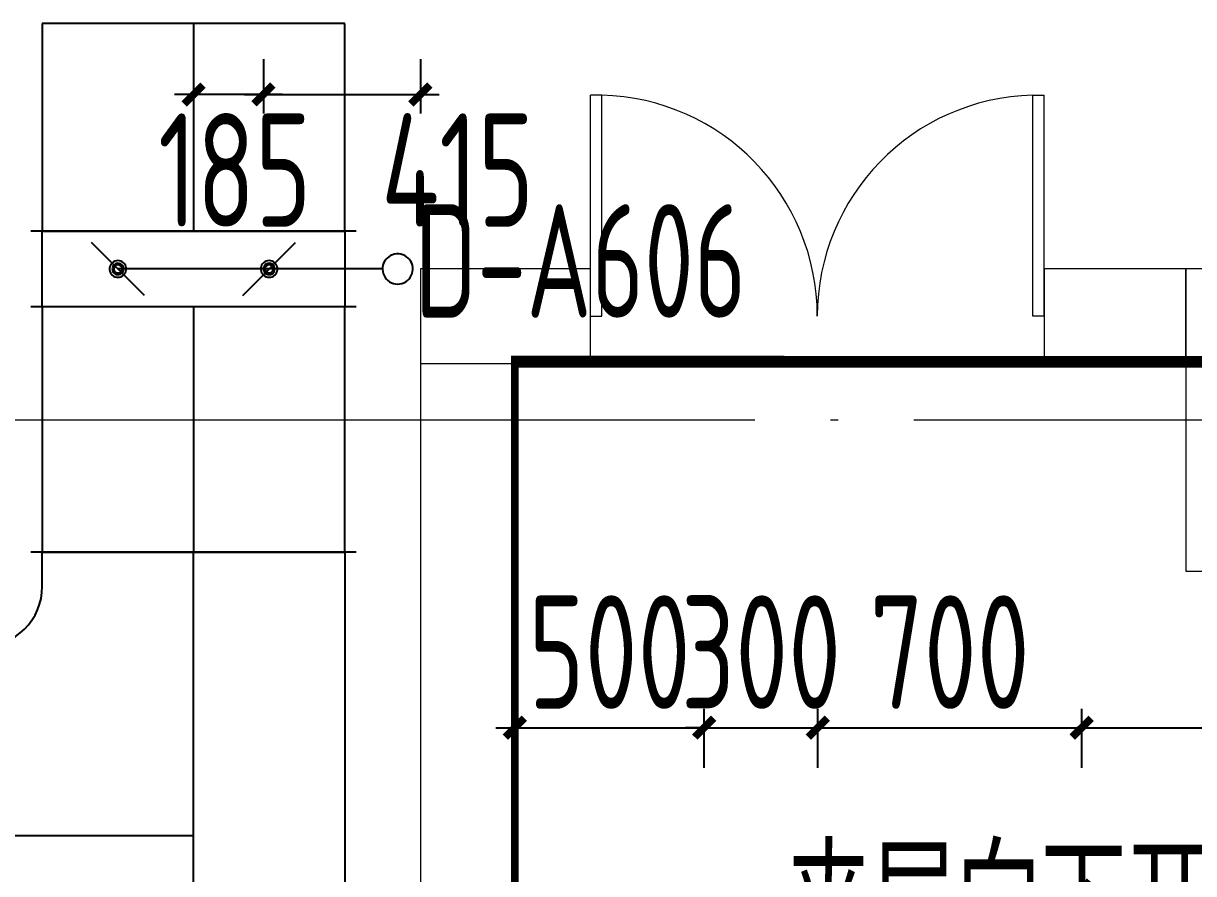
# Model space of a CAD drawing. Extents: x 13114849 to 13479250, y 160225 to 278773.
# Drawn here: x 13261722 to 13264818, y 193509 to 195759 of the extents above; entities that cross this region are included whole.
import ezdxf

# ---------------------------------------------------------------- set-up
doc = ezdxf.new("R2010")
doc.units = 0
doc.header["$LTSCALE"] = 1000
doc.header["$MEASUREMENT"] = 0
doc.linetypes.add('CENTER2', pattern=[28.575000000000003, 19.05, -3.175, 3.175, -3.175])
doc.linetypes.add('DOTE', pattern=[2.4200000000000004, 2, -0.2, 0.02, -0.2])
for name, color, linetype in [('DUCT-X-P标注', 7, 'Continuous'), ('DUCT-X-S标注', 7, 'Continuous'), ('DUCT-X-S管', 3, 'Continuous'), ('DUCT-X-YP中心线', 5, 'CENTER2'), ('DUCT-X-YP标注', 7, 'Continuous'), ('DUCT-X-YP法兰', 2, 'Continuous'), ('DUCT-X-YP管', 31, 'Continuous'), ('DUCT-X-YP管端线', 2, 'Continuous'), ('DUCT-X-YP阀门', 7, 'Continuous')]:
    doc.layers.add(name, color=color, linetype=linetype)
doc.layers.add('建筑底图', color=8, linetype='Continuous', lineweight=13)
doc.styles.add('67', font='gbenor.shx', dxfattribs={"width": 0.7, "bigfont": 'hztxt.shx'})
doc.styles.add('du', font='gbenor.shx', dxfattribs={"width": 0.8, "bigfont": 'hztxt.shx'})
doc.dimstyles.new('67', dxfattribs={"dimscale": 100, "dimtxt": 3, "dimasz": 0.5, "dimexe": 0.5, "dimexo": 2, "dimgap": 0.5, "dimtad": 2, "dimdec": 0, "dimrnd": 5, "dimzin": 0, "dimdsep": 46, "dimtxsty": 'du', "dimblk": 'ARCHTICK', "dimcen": 0, "dimdle": 0.5, "dimclrd": 256, "dimclre": 256, "dimclrt": 256, "dimazin": 0, "dimtfac": 1, "dimtdec": 0, "dimtix": 1, "dimtmove": 2, "dimatfit": 3, "dimfxl": 1, "dimtolj": 1, "dimtzin": 0, "dimlwd": -1, "dimlwe": -1, "dimarcsym": 0})

# ---------------------------------------------------------------- blocks, each defined once
blk = doc.blocks.new('_ArchTick')
at = {"color": 0, "linetype": 'ByBlock', "const_width": 0.4}
blk.add_lwpolyline([(-0.5, -0.5), (0.5, 0.5)], dxfattribs=at)
blk = doc.blocks.new('*D200')
at = {"layer": 'DUCT-X-P标注', "transparency": 16777216}
for p, q in [((13264521.65700885, 193789.5), (13264521.65700885, 193945.5)), ((13265721.15757585, 193789.5), (13265721.15757585, 193945.5)), ((13264471.65700885, 193895.5), (13265771.15757585, 193895.5))]:
    blk.add_line(p, q, dxfattribs=at)
at = {"layer": 'DUCT-X-P标注', "transparency": 16777216, "xscale": 50, "yscale": 50, "zscale": 50, "rotation": 180}
blk.add_blockref('_ArchTick', (13264521.65700885, 193895.5), dxfattribs=at)
at = {"layer": 'DUCT-X-P标注', "transparency": 16777216, "xscale": 50, "yscale": 50, "zscale": 50}
blk.add_blockref('_ArchTick', (13265721.15757585, 193895.5), dxfattribs=at)
at = {"layer": 'DUCT-X-P标注', "transparency": 16777216, "insert": (13265121.40729235, 194095.5), "char_height": 300, "attachment_point": 5, "style": 'du'}
blk.add_mtext('\\A1;1200', dxfattribs=at)
blk = doc.blocks.new('*D199')
at = {"layer": 'DUCT-X-P标注', "transparency": 16777216}
for p, q in [((13263823.68860419, 193789.5), (13263823.68860419, 193945.5)), ((13264521.65700885, 193789.5), (13264521.65700885, 193945.5)), ((13263773.68860419, 193895.5), (13264571.65700885, 193895.5))]:
    blk.add_line(p, q, dxfattribs=at)
at = {"layer": 'DUCT-X-P标注', "transparency": 16777216, "xscale": 50, "yscale": 50, "zscale": 50, "rotation": 180}
blk.add_blockref('_ArchTick', (13263823.68860419, 193895.5), dxfattribs=at)
at = {"layer": 'DUCT-X-P标注', "transparency": 16777216, "xscale": 50, "yscale": 50, "zscale": 50}
blk.add_blockref('_ArchTick', (13264521.65700885, 193895.5), dxfattribs=at)
at = {"layer": 'DUCT-X-P标注', "transparency": 16777216, "insert": (13264172.67280652, 194095.5), "char_height": 300, "attachment_point": 5, "style": 'du'}
blk.add_mtext('\\A1;700', dxfattribs=at)
blk = doc.blocks.new('*D198')
at = {"layer": 'DUCT-X-P标注', "transparency": 16777216}
for p, q in [((13263523.28860419, 193789.5), (13263523.28860419, 193945.5)), ((13263823.68860419, 193789.5), (13263823.68860419, 193945.5)), ((13263523.28860419, 193895.5), (13263473.28860419, 193895.5)), ((13263523.28860419, 193895.5), (13263823.68860419, 193895.5)), ((13263823.68860419, 193895.5), (13263873.68860419, 193895.5))]:
    blk.add_line(p, q, dxfattribs=at)
at = {"layer": 'DUCT-X-P标注', "transparency": 16777216, "xscale": 50, "yscale": 50, "zscale": 50}
blk.add_blockref('_ArchTick', (13263523.28860419, 193895.5), dxfattribs=at)
at = {"layer": 'DUCT-X-P标注', "transparency": 16777216, "xscale": 50, "yscale": 50, "zscale": 50, "rotation": 180}
blk.add_blockref('_ArchTick', (13263823.68860419, 193895.5), dxfattribs=at)
at = {"layer": 'DUCT-X-P标注', "transparency": 16777216, "insert": (13263673.48860419, 194095.5), "char_height": 300, "attachment_point": 5, "style": 'du'}
blk.add_mtext('\\A1;300', dxfattribs=at)
blk = doc.blocks.new('*D196')
at = {"layer": 'DUCT-X-P标注', "transparency": 16777216}
for p, q in [((13263022.36620496, 193789.5), (13263022.36620496, 193945.5)), ((13263523.28860419, 193789.5), (13263523.28860419, 193945.5)), ((13262972.36620496, 193895.5), (13263573.28860419, 193895.5))]:
    blk.add_line(p, q, dxfattribs=at)
at = {"layer": 'DUCT-X-P标注', "transparency": 16777216, "xscale": 50, "yscale": 50, "zscale": 50, "rotation": 180}
blk.add_blockref('_ArchTick', (13263022.36620496, 193895.5), dxfattribs=at)
at = {"layer": 'DUCT-X-P标注', "transparency": 16777216, "xscale": 50, "yscale": 50, "zscale": 50}
blk.add_blockref('_ArchTick', (13263523.28860419, 193895.5), dxfattribs=at)
at = {"layer": 'DUCT-X-P标注', "transparency": 16777216, "insert": (13263272.82740457, 194095.5), "char_height": 300, "attachment_point": 5, "style": 'du'}
blk.add_mtext('\\A1;500', dxfattribs=at)
blk = doc.blocks.new('*D145')
at = {"layer": 'DUCT-X-YP标注', "transparency": 16777216}
for p, q in [((13262172.36620496, 195664.7237546549), (13262172.36620496, 195521)), ((13262357.36620371, 195664.7237546549), (13262357.36620371, 195521)), ((13262407.36620371, 195571), (13262122.36620496, 195571))]:
    blk.add_line(p, q, dxfattribs=at)
at = {"layer": 'DUCT-X-YP标注', "transparency": 16777216, "xscale": 50, "yscale": 50, "zscale": 50, "rotation": 180}
blk.add_blockref('_ArchTick', (13262172.36620496, 195571), dxfattribs=at)
at = {"layer": 'DUCT-X-YP标注', "transparency": 16777216, "xscale": 50, "yscale": 50, "zscale": 50}
blk.add_blockref('_ArchTick', (13262357.36620371, 195571), dxfattribs=at)
at = {"layer": 'DUCT-X-YP标注', "transparency": 16777216, "insert": (13262281.5, 195371), "char_height": 300, "attachment_point": 5, "style": 'du'}
blk.add_mtext('\\A1;185', dxfattribs=at)
blk = doc.blocks.new('*D144')
at = {"layer": 'DUCT-X-YP标注', "transparency": 16777216}
for p, q in [((13262357.36620371, 195664.7237546549), (13262357.36620371, 195521)), ((13262772.36620548, 195664.7237546549), (13262772.36620548, 195521)), ((13262307.36620371, 195571), (13262822.36620548, 195571))]:
    blk.add_line(p, q, dxfattribs=at)
at = {"layer": 'DUCT-X-YP标注', "transparency": 16777216, "xscale": 50, "yscale": 50, "zscale": 50, "rotation": 180}
blk.add_blockref('_ArchTick', (13262357.36620371, 195571), dxfattribs=at)
at = {"layer": 'DUCT-X-YP标注', "transparency": 16777216, "xscale": 50, "yscale": 50, "zscale": 50}
blk.add_blockref('_ArchTick', (13262772.36620548, 195571), dxfattribs=at)
at = {"layer": 'DUCT-X-YP标注', "transparency": 16777216, "insert": (13262871, 195371), "char_height": 300, "attachment_point": 5, "style": 'du'}
blk.add_mtext('\\A1;415', dxfattribs=at)
blk = doc.blocks.new('_FZH')
blk.add_lwpolyline([(-0.5, -0.5), (0.5, -0.5), (0.5, 0.5), (-0.4999999999999999, 0.5)], close=True)
blk = doc.blocks.new('$DorLib2D$00000002')
for p, q in [((-0.5, -5.684341886080802e-17), (-0.5, 0.4875)), ((-0.4750000000000007, 0.4875), (-0.5000000000000007, 0.4875)), ((-0.475, -2.842170943040401e-17), (-0.475, 0.4875)), ((0.475, -2.842170943040401e-17), (0.475, 0.4875)), ((0.4750000000000007, 0.4875), (0.5000000000000007, 0.4875)), ((0.5, -5.684341886080802e-17), (0.5, 0.4875)), ((-0.5, -5.684341886080802e-17), (-0.475, -2.842170943040401e-17)), ((0.5, -5.684341886080802e-17), (0.475, -2.842170943040401e-17))]:
    blk.add_line(p, q)
at = {"lineweight": 13}
for centre, start, end in [((-0.4875, -4.263256414560601e-17), 0, 88.53071641864632), ((0.4875, -4.263256414560601e-17), 91.4692835813537, 180)]:
    blk.add_arc(centre, 0.4875, start, end, dxfattribs=at)

msp = doc.modelspace()

# ---------------------------------------------------------------- hatches: boundary and pattern name
at = {"layer": 'DUCT-X-S管'}
h = msp.add_hatch(dxfattribs=at)
h.set_pattern_fill('ANSI31', color=8, scale=200)
h.set_pattern_definition([(45, (0, 0), (-224.5064030267288, 224.5064030267288), [])])
h.paths.add_polyline_path([(13249447.56620513, 209819.5139869216), (13249247.56620513, 209819.5139869219), (13249247.56620513, 209019.5139869219), (13249447.56620513, 209019.5139869216)])
h.paths.add_polyline_path([(13251249.25773995, 209419.5139869194), (13249447.76620513, 209419.5139869216), (13249447.76620513, 209019.5139869216), (13251249.25773995, 209019.5139869194)])
h.paths.add_polyline_path([(13251249.25773995, 209819.5139869194), (13249447.76620513, 209819.5139869216), (13249447.76620513, 209419.5139869216), (13251249.25773995, 209419.5139869194)])
h.paths.add_polyline_path([(13251249.45773995, 209819.5139869194), (13251249.45773995, 209419.5139869194), (13252049.45773995, 209419.5139869184)], flags=17)
h.paths.add_polyline_path([(13252049.45773995, 209419.5139869184), (13251249.45773995, 209419.5139869194), (13251249.45773995, 209019.5139869194)])
h.paths.add_polyline_path([(13252049.45773995, 209819.5139869184), (13251249.45773995, 209819.5139869194), (13252049.45773995, 209419.5139869184)], flags=17)
h.paths.add_polyline_path([(13252049.45773995, 209419.5139869184), (13251249.45773995, 209019.5139869194), (13252049.45773995, 209019.5139869184)])
h.paths.add_polyline_path([(13249247.36620514, 209819.5139869219), (13248747.36620513, 209819.5139869225), (13248747.36620513, 209419.5139869225), (13249247.36620514, 209419.5139869219)])
h.paths.add_polyline_path([(13249247.36620514, 209419.5139869219), (13248747.36620513, 209419.5139869225), (13248747.36620513, 209019.5139869225), (13249247.36620514, 209019.5139869219)])
h.paths.add_polyline_path([(13249247.36620513, 208619.5139868674), (13248747.36620513, 208619.5139868671), (13248747.36620513, 208219.5139868671), (13249247.36620513, 208219.5139868674)])
h.paths.add_polyline_path([(13249247.36620513, 208219.5139868674), (13248747.36620513, 208219.5139868671), (13248747.36620513, 207819.5139868671), (13249247.36620513, 207819.5139868674)])
h.paths.add_polyline_path([(13251198.63290905, 208619.5139868676), (13249447.76620513, 208619.5139868675), (13249447.76620513, 208219.5139868675), (13251198.63290905, 208219.5139868676)])
h.paths.add_polyline_path([(13249447.56620513, 208619.5139868647), (13249247.56620513, 208619.5139868647), (13249247.56620513, 207819.5139868702), (13249447.56620513, 207819.5139868703)])
h.paths.add_polyline_path([(13251198.63290905, 208219.5139868676), (13249447.76620513, 208219.5139868675), (13249447.76620513, 207819.5139868675), (13251198.63290905, 207819.5139868676)])
h.paths.add_polyline_path([(13251198.83290905, 208619.5139868676), (13251198.83290905, 208219.5139868676), (13251998.83290905, 208219.5139868676)])
h.paths.add_polyline_path([(13251998.83290905, 208219.5139868676), (13251198.83290905, 208219.5139868676), (13251198.83290905, 207819.5139868676)], flags=17)
h.paths.add_polyline_path([(13251998.83290905, 208219.5139868676), (13251198.83290905, 207819.5139868676), (13251998.83290905, 207819.5139868676)], flags=17)
h.paths.add_polyline_path([(13251998.83290905, 208619.5139868676), (13251198.83290905, 208619.5139868676), (13251998.83290905, 208219.5139868676)])
h.paths.add_polyline_path([(13252850.25773995, 209419.5139869174), (13252850.25773995, 209019.5139869174), (13253650.25773995, 209019.5139869164)], flags=17)
h.paths.add_polyline_path([(13253650.25773995, 209819.5139869164), (13252850.25773995, 209819.5139869174), (13252850.25773995, 209419.5139869174)])
h.paths.add_polyline_path([(13253650.25773995, 209819.5139869164), (13252850.25773995, 209419.5139869174), (13253650.25773995, 209419.5139869164)])
h.paths.add_polyline_path([(13253650.25773995, 209419.5139869164), (13252850.25773995, 209419.5139869174), (13253650.25773995, 209019.5139869164)], flags=17)
h.paths.add_polyline_path([(13256072.34927476, 209419.5139869133), (13253650.45773995, 209419.5139869164), (13253650.45773995, 209019.5139869164), (13256072.34927476, 209019.5139869133)])
h.paths.add_polyline_path([(13256072.34927476, 209819.5139869133), (13253650.45773995, 209819.5139869164), (13253650.45773995, 209419.5139869164), (13256072.34927476, 209419.5139869133)])
h.paths.add_polyline_path([(13256072.34927476, 208619.5139868679), (13253599.83290905, 208619.5139868677), (13253599.83290905, 208219.5139868677), (13256072.34927476, 208219.5139868679)])
h.paths.add_polyline_path([(13256072.34927476, 208219.5139868679), (13253599.83290905, 208219.5139868677), (13253599.83290905, 207819.5139868677), (13256072.34927476, 207819.5139868679)])
h.paths.add_polyline_path([(13253599.63290905, 208619.5139868677), (13252799.63290905, 208219.5139868677), (13253599.63290905, 208219.5139868677)], flags=17)
h.paths.add_polyline_path([(13253599.63290905, 208219.5139868677), (13252799.63290905, 208219.5139868677), (13253599.63290905, 207819.5139868677)])
h.paths.add_polyline_path([(13252799.63290905, 208219.5139868677), (13252799.63290905, 207819.5139868677), (13253599.63290905, 207819.5139868677)])
h.paths.add_polyline_path([(13253599.63290905, 208619.5139868677), (13252799.63290905, 208619.5139868677), (13252799.63290905, 208219.5139868677)], flags=17)
h.paths.add_polyline_path([(13256272.54927476, 208619.5139868679), (13256072.54927476, 208619.5139868679), (13256072.54927476, 207819.5139868679), (13256272.54927476, 207819.5139868679)])
h.paths.add_polyline_path([(13256772.82409987, 208619.5139868679), (13256272.74927476, 208619.5139868679), (13256272.74927476, 208219.5139868679), (13256772.82409987, 208219.5139868679)])
h.paths.add_polyline_path([(13256772.82409987, 208219.5139868679), (13256272.74927476, 208219.5139868679), (13256272.74927476, 207819.5139868679), (13256772.82409987, 207819.5139868679)])
h.paths.add_polyline_path([(13256773.74210515, 209419.513986911), (13256272.74927476, 209419.5139869126), (13256272.74927476, 209019.5139869126), (13256773.74210515, 209019.513986911)])
h.paths.add_polyline_path([(13256272.54927477, 209819.5139869098), (13256072.54927477, 209819.5139869105), (13256072.54927476, 209019.513986916), (13256272.54927476, 209019.5139869153)])
h.paths.add_polyline_path([(13256773.74210515, 209819.513986911), (13256272.74927477, 209819.5139869126), (13256272.74927476, 209419.5139869126), (13256773.74210515, 209419.513986911)])
h.paths.add_polyline_path([(13259709.96315765, 209819.5139869007), (13259397.2421051, 209819.5139869017), (13259397.2421051, 209419.5139869017), (13259709.96315764, 209419.5139869007)])
h.paths.add_polyline_path([(13259810.16315765, 209641.9598676498), (13259810.16315765, 209819.5139869004), (13259710.16315765, 209819.5139869007), (13259710.16315764, 209019.5139869007), (13259910.16315764, 209019.5139869), (13259910.16315765, 209819.5139869), (13259810.16315765, 209819.5139869004)])
h.paths.add_polyline_path([(13260223.08421019, 209819.513986899), (13259910.36315764, 209819.5139869), (13259910.36315764, 209419.5139869), (13260223.08421019, 209419.513986899)])
h.paths.add_polyline_path([(13259709.96315764, 209419.5139869007), (13259397.2421051, 209419.5139869017), (13259397.24210509, 209019.5139869017), (13259709.96315764, 209019.5139869007)])
h.paths.add_polyline_path([(13260223.08421019, 209419.513986899), (13259910.36315764, 209419.5139869), (13259910.36315764, 209019.5139869), (13260223.08421019, 209019.513986899)])
h.paths.add_polyline_path([(13260423.28421019, 209819.5139868983), (13260223.28421019, 209819.513986899), (13260223.28421019, 209019.513986899), (13260423.28421019, 209019.5139868983)])
h.paths.add_polyline_path([(13260702.16620409, 209819.5139868973), (13260423.48421019, 209819.5139868983), (13260423.48421019, 209419.5139868983), (13260702.16620409, 209419.5139868973)])
h.paths.add_polyline_path([(13260702.16620409, 209419.5139868973), (13260423.48421019, 209419.5139868983), (13260423.48421019, 209019.5139868983), (13260702.16620408, 209019.5139868973)])
h.paths.add_polyline_path([(13261272.36620408, 209939.5139868975), (13261272.36620409, 209989.5139868971), (13260872.36620409, 209989.5139868971), (13260872.36620409, 209939.5139868989, -0.4142135623741164), (13260752.36620409, 209819.5139868989), (13260702.36620409, 209819.5139868973), (13260702.36620408, 209419.5139868973), (13260752.36620408, 209419.5139868971, 0.414213562374118)], flags=17)
h.paths.add_polyline_path([(13261672.36620409, 209989.5139868971), (13261272.36620409, 209989.5139868971), (13261272.36620408, 209939.5139868975, -0.4142135623741175), (13260752.36620408, 209419.5139868971), (13260702.36620408, 209419.5139868973), (13260702.36620408, 209019.5139868973), (13261672.36620409, 209019.513986894)])
h.paths.add_polyline_path([(13261272.36620409, 212034.1166338175), (13260872.36620409, 212034.1166338175), (13260872.36620409, 209989.7139868971), (13261272.36620409, 209989.7139868971)])
h.paths.add_polyline_path([(13261672.36620409, 212034.1166338175), (13261272.36620409, 212034.1166338175), (13261272.36620409, 209989.7139868971), (13261672.36620409, 209989.7139868971)])
h.paths.add_polyline_path([(13261272.36620409, 214612.6941479993), (13260872.36620409, 214612.6941479993), (13260872.36620409, 212234.5166338175), (13261272.36620409, 212234.5166338175)])
h.paths.add_polyline_path([(13261672.36620409, 214612.6941479993), (13261272.36620409, 214612.6941479993), (13261272.36620409, 212234.5166338175), (13261672.36620409, 212234.5166338175)])
h.paths.add_polyline_path([(13261672.36620409, 212234.3166338175), (13260872.36620409, 212234.3166338175), (13260872.36620409, 212034.3166338175), (13261672.36620409, 212034.3166338175)])
h.paths.add_polyline_path([(13261572.36620398, 215112.8941479993), (13260772.36620398, 215112.8941479994), (13260872.36620409, 214612.8941479993), (13261272.36620409, 214612.8941479993)])
h.paths.add_polyline_path([(13262372.36620398, 215112.8941479992), (13261572.36620398, 215112.8941479993), (13261272.36620409, 214612.8941479993), (13261672.36620409, 214612.8941479993)])
h.paths.add_polyline_path([(13262372.36620398, 215332.584179116), (13261572.36620398, 215332.584179116), (13261572.36620398, 215113.0941479993), (13262372.36620398, 215113.0941479993)])
h.paths.add_polyline_path([(13262372.36620398, 215532.784179116), (13260772.36620398, 215532.784179116), (13260772.36620398, 215332.784179116), (13262372.36620398, 215332.784179116)])
h.paths.add_polyline_path([(13261572.36620398, 215784.5146854253), (13260772.36620398, 215784.5146854253), (13260772.36620398, 215532.984179116), (13261572.36620398, 215532.984179116)])
h.paths.add_polyline_path([(13261572.36620398, 215332.584179116), (13260772.36620398, 215332.584179116), (13260772.36620398, 215113.0941479993), (13261572.36620398, 215113.0941479993)])
h.paths.add_polyline_path([(13262372.36620398, 215784.5146854253), (13261572.36620398, 215784.5146854253), (13261572.36620398, 215532.984179116), (13262372.36620398, 215532.984179116)])
h.paths.add_polyline_path([(13259910.16315764, 208619.5139868683), (13259810.16315764, 208619.5139868683), (13259810.16315764, 208441.959867618), (13259820.38812521, 208440.0484899194), (13259829.66662314, 208431.5900214406), (13259833.10255121, 208419.5139868649), (13259830.82508248, 208411.5095145428), (13259827.11557405, 208404.0598173516), (13259820.03992621, 208399.6787616905), (13259810.16315764, 208395.8524811628), (13259810.16315764, 208397.0681061186), (13259799.93819007, 208398.9794838172), (13259790.65969214, 208407.437952296), (13259787.22376407, 208419.5139868717), (13259790.65969215, 208431.5900214406), (13259799.93819007, 208440.0484899194), (13259810.16315764, 208441.9598676175), (13259810.16315764, 208619.5139868683), (13259710.16315764, 208619.5139868683), (13259710.16315764, 207819.5139868683), (13259910.16315764, 207819.5139868683)])
h.paths.add_polyline_path([(13260222.16620498, 208219.5139868684), (13259910.36315764, 208219.5139868683), (13259910.36315764, 207819.5139868683), (13260222.16620498, 207819.5139868684)])
h.paths.add_polyline_path([(13259709.96315764, 208619.5139868683), (13259396.32409987, 208619.5139868683), (13259396.32409987, 208219.5139868683), (13259709.96315764, 208219.5139868683)])
h.paths.add_polyline_path([(13259709.96315764, 208219.5139868683), (13259396.32409987, 208219.5139868683), (13259396.32409987, 207819.5139868683), (13259709.96315764, 207819.5139868683)])
h.paths.add_polyline_path([(13260422.36620498, 208619.5139868684), (13260222.36620498, 208619.5139868684), (13260222.36620498, 207819.5139868684), (13260422.36620498, 207819.5139868684)])
h.paths.add_polyline_path([(13260222.16620498, 208619.5139868684), (13259910.36315764, 208619.5139868683), (13259910.36315764, 208219.5139868683), (13260222.16620498, 208219.5139868684)])
h.paths.add_polyline_path([(13260702.16620408, 208619.5139868684), (13260422.56620498, 208619.5139868684), (13260422.56620498, 208219.5139868684), (13260702.16620408, 208219.5139868684)])
h.paths.add_polyline_path([(13260702.16620408, 208219.5139868684), (13260422.56620498, 208219.5139868684), (13260422.56620498, 207819.5139868684), (13260702.16620408, 207819.5139868684)])
h.paths.add_polyline_path([(13261672.36620408, 208619.5139868686), (13260702.36620408, 208619.5139868684), (13260702.36620408, 208219.5139868684), (13260752.36620407, 208219.5139868684, -0.4142135623730951), (13261272.36620408, 207699.5139868668), (13261272.36620408, 207649.5139868685), (13261672.36620408, 207649.5139868685)])
h.paths.add_polyline_path([(13260752.36620407, 208219.5139868684), (13260702.36620408, 208219.5139868684), (13260702.36620408, 207819.5139868684), (13260752.36620407, 207819.5139868683, -0.414213562373095), (13260872.36620408, 207699.5139868664), (13260872.36620408, 207649.5139868685), (13261272.36620408, 207649.5139868685), (13261272.36620408, 207699.5139868668, 0.4142135623730845)], flags=17)
h.paths.add_polyline_path([(13261272.36620408, 207649.3139868685), (13260872.36620408, 207649.3139868685), (13260872.36620408, 206829.7143252046), (13261272.36620408, 206829.7143252046)])
h.paths.add_polyline_path([(13261672.36620408, 207649.3139868685), (13261272.36620408, 207649.3139868685), (13261272.36620408, 206829.7143252046), (13261672.36620408, 206829.7143252046)])
h.paths.add_polyline_path([(13261272.36620408, 206629.3143252046), (13260872.36620408, 206629.3143252046), (13260872.36620408, 199597.227107865), (13261272.36620408, 199597.227107865)])
h.paths.add_polyline_path([(13261672.36620408, 206629.3143252046), (13261272.36620408, 206629.3143252046), (13261272.36620408, 199597.227107865), (13261672.36620408, 199597.227107865)])
h.paths.add_polyline_path([(13261672.36620408, 206829.5143252046), (13260872.36620408, 206829.5143252046), (13260872.36620408, 206629.5143252046), (13261672.36620408, 206629.5143252046)])
h.paths.add_polyline_path([(13298012.1662041, 197010.0056730586), (13296334.13227398, 197010.0056730586), (13296334.13227398, 196610.0056730586), (13298012.1662041, 196610.0056730586)])
h.paths.add_polyline_path([(13298012.1662041, 196610.0056730586), (13296334.13227398, 196610.0056730586), (13296334.13227398, 196210.0056730586), (13298012.1662041, 196210.0056730586)])
h.paths.add_polyline_path([(13298062.3662041, 196610.0056730586), (13298012.3662041, 196610.0056730586), (13298012.3662041, 196210.0056730586), (13298062.3662041, 196210.005673057, -0.4142135623730951), (13298222.3662041, 196050.005673057), (13298222.3662041, 196000.0056730586), (13298622.3662041, 196000.0056730586), (13298622.3662041, 196050.0056730572, 0.414213562373095)], flags=17)
h.paths.add_polyline_path([(13299022.3662041, 197010.0056730586), (13298012.3662041, 197010.0056730586), (13298012.3662041, 196610.0056730586), (13298062.3662041, 196610.0056730586, -0.414213562373095), (13298622.3662041, 196050.0056730572), (13298622.3662041, 196000.0056730586), (13299022.3662041, 196000.0056730586)])
h.paths.add_polyline_path([(13298622.3662041, 195999.8056730586), (13298222.3662041, 195999.8056730586), (13298222.3662041, 195899.5), (13298622.3662041, 195899.5)])
h.paths.add_polyline_path([(13299022.3662041, 195999.8056730586), (13298622.3662041, 195999.8056730586), (13298622.3662041, 195899.5), (13299022.3662041, 195899.5)])
h.paths.add_polyline_path([(13298622.3662041, 195899.3), (13298222.3662041, 195899.3), (13297822.3662041, 195399.3), (13298622.3662041, 195399.3)])
h.paths.add_polyline_path([(13299022.3662041, 195899.3), (13298622.3662041, 195899.3), (13298622.3662041, 195399.3), (13299422.3662041, 195399.3)])
h.paths.add_polyline_path([(13299422.36620409, 195309.7146855955), (13297822.36620409, 195309.7146855955), (13297822.36620409, 195109.7146855955), (13299422.36620409, 195109.7146855955)])
h.paths.add_polyline_path([(13299422.3662041, 195399.0999999499), (13298622.3662041, 195399.1), (13298622.36620409, 195309.9146855955), (13299422.36620409, 195309.9146855454)])
h.paths.add_polyline_path([(13298622.3662041, 195399.1), (13297822.3662041, 195399.1000000501), (13297822.36620409, 195309.9146856456), (13298622.36620409, 195309.9146855955)])
h.paths.add_polyline_path([(13298622.36620409, 195109.5146855955), (13297822.36620409, 195109.5146855776), (13297822.3662041, 194859.5146855148), (13298622.3662041, 194859.5146855327)])
h.paths.add_polyline_path([(13299422.36620409, 195109.5146856134), (13298622.36620409, 195109.5146855955), (13298622.3662041, 194859.5146855327), (13299422.3662041, 194859.5146855505)])

# ---------------------------------------------------------------- linework, layer by layer
at = {"layer": 'DUCT-X-P标注', "const_width": 20}
msp.add_lwpolyline([(13263022.36620392, 194859.5146855591), (13273797.3662038, 194859.5146849646), (13273797.36620396, 194309.5146855371), (13274272.366204, 194309.5146855371), (13274272.3662043, 191509.5146855889), (13263022.36620387, 191509.5146854813), (13263022.36620405, 194859.5146855591)], dxfattribs=at)
at = {"layer": 'DUCT-X-YP中心线'}
for p, q in [((13262172.36620496, 195759.1118773275), (13262172.36620473, 195209.6132814719)), ((13262172.36620465, 195009.2132814719), (13262172.36620443, 194359.7146856164)), ((13262172.36620371, 193609.5146856164), (13262172.36620443, 194359.5146856164)), ((13262172.36620371, 193609.5146856164), (13261522.36620371, 193609.5146856164)), ((13262172.36620371, 192859.5146856164), (13262172.36620371, 193609.5146856164))]:
    msp.add_line(p, q, dxfattribs=at)
at = {"layer": 'DUCT-X-YP法兰'}
for p, q in [((13262602.36620473, 195209.5132814719), (13261742.36620473, 195209.5132814719)), ((13262602.36620465, 195009.3132814719), (13261742.36620465, 195009.3132814719)), ((13262602.36620443, 194359.6146856164), (13261742.36620443, 194359.6146856164))]:
    msp.add_line(p, q, dxfattribs=at)
at = {"layer": 'DUCT-X-YP管'}
for p, q in [((13262572.36620496, 195759.1118771647), (13261772.36620496, 195759.1118774902)), ((13261772.36620496, 195759.1118774902), (13261772.36620473, 195209.6132816347)), ((13262572.36620473, 195209.6132813092), (13262572.36620496, 195759.1118771647)), ((13261772.36620473, 195209.6132816347), (13262572.36620473, 195209.6132813092)), ((13261772.36620465, 195009.4132816342), (13261772.36620473, 195209.4132816342)), ((13262572.36620473, 195209.4132813097), (13262572.36620465, 195009.4132813097)), ((13262572.36620465, 195009.2132813354), (13261772.36620465, 195009.2132816084)), ((13261772.36620465, 195009.2132816084), (13261772.36620443, 194359.7146857529)), ((13262572.36620443, 194359.7146854799), (13262572.36620465, 195009.2132813354)), ((13261772.36620443, 194359.7146857529), (13262572.36620443, 194359.7146854799)), ((13261772.36620434, 194269.5146854614), (13261772.36620443, 194359.5146860006)), ((13262572.36620443, 194359.5146852322), (13262572.36620438, 194309.5146852322)), ((13262572.36620438, 194309.5146852322), (13262572.36620371, 192909.5146856164))]:
    msp.add_line(p, q, dxfattribs=at)
msp.add_arc((13261612.36620434, 194269.5146856167), 160.0000000003201, 270, 359.999999944388, dxfattribs=at)
at = {"layer": 'DUCT-X-YP管端线'}
for p, q in [((13262572.36620473, 195209.4132813097), (13261772.36620473, 195209.4132816342)), ((13262572.36620465, 195009.4132813097), (13261772.36620465, 195009.4132816342)), ((13261772.36620443, 194359.5146860006), (13262572.36620443, 194359.5146852322))]:
    msp.add_line(p, q, dxfattribs=at)
at = {"layer": 'DUCT-X-YP阀门'}
for p, q in [((13262042.36620467, 195039.4132815247), (13261902.36620472, 195179.4132815815)), ((13262302.36620467, 195039.4132814192), (13262442.36620472, 195179.4132813624)), ((13261968.29464246, 195131.1942157866), (13261964.36173238, 195130.0752063926)), ((13261972.3662047, 195131.5715015887), (13261968.29464246, 195131.1942157866)), ((13261976.43776695, 195131.1942157833), (13261972.3662047, 195131.5715015887)), ((13261980.37067703, 195130.0752063861), (13261976.43776695, 195131.1942157833)), ((13262368.29464246, 195131.1942156243), (13262364.36173238, 195130.0752062303)), ((13262372.3662047, 195131.5715014264), (13262368.29464246, 195131.1942156243)), ((13262376.43776695, 195131.194215621), (13262372.3662047, 195131.5715014264)), ((13262380.37067703, 195130.0752062238), (13262376.43776695, 195131.194215621)), ((13262680.84577456, 195134.0397402794), (13262677.72518855, 195129.4132812676)), ((13262684.57986989, 195138.1868732784), (13262680.84577456, 195134.0397402794)), ((13262688.85479462, 195141.7739610381), (13262684.57986989, 195138.1868732784)), ((13262693.5873422, 195144.7311849756), (13262688.85479462, 195141.7739610381)), ((13262698.68539898, 195147.0009860906), (13262693.5873422, 195144.7311849756)), ((13262704.04973708, 195148.5391852863), (13262698.68539898, 195147.0009860906)), ((13262709.57594576, 195149.3158432651), (13262704.04973708, 195148.5391852863)), ((13262715.15646366, 195149.3158432628), (13262709.57594576, 195149.3158432651)), ((13262720.68267234, 195148.5391852795), (13262715.15646366, 195149.3158432628)), ((13262726.04701044, 195147.0009860795), (13262720.68267234, 195148.5391852795)), ((13262731.14506722, 195144.7311849603), (13262726.04701044, 195147.0009860795)), ((13262735.8776148, 195141.773961019), (13262731.14506722, 195144.7311849603)), ((13262740.15253952, 195138.1868732559), (13262735.8776148, 195141.773961019)), ((13262743.88663485, 195134.0397402538), (13262740.15253952, 195138.1868732559)), ((13262747.00722085, 195129.4132812395), (13262743.88663485, 195134.0397402538)), ((13261951.05386046, 195115.4771663113), (13261950.30250772, 195111.4577841733)), ((13261950.30250772, 195111.4577841733), (13261950.30250772, 195107.3687789507)), ((13261950.30250772, 195107.3687789507), (13261951.05386045, 195103.3493968121)), ((13261952.53097952, 195119.2900501267), (13261951.05386046, 195115.4771663113)), ((13261951.05386045, 195103.3493968121), (13261952.53097951, 195099.5365129955)), ((13261954.68356339, 195122.7665924342), (13261952.53097952, 195119.2900501267)), ((13261957.43830839, 195125.7884037552), (13261954.68356339, 195122.7665924342)), ((13261957.73628084, 195112.752466209), (13261957.36004509, 195109.4132815592)), ((13261957.36004509, 195109.4132815592), (13261957.73628084, 195106.074096909)), ((13261960.701405, 195128.2525799294), (13261957.43830839, 195125.7884037552)), ((13261958.84612207, 195115.924210197), (13261957.73628084, 195112.752466209)), ((13261957.73628084, 195106.074096909), (13261958.84612206, 195102.9023529201)), ((13261960.63391669, 195118.7694690355), (13261958.84612207, 195115.924210197)), ((13261958.84612206, 195102.9023529201), (13261960.63391668, 195100.0570940802)), ((13261963.01001722, 195121.1455695656), (13261960.63391669, 195118.7694690355)), ((13261960.63391668, 195100.0570940802), (13261963.01001721, 195097.6809935481)), ((13261964.36173238, 195130.0752063926), (13261960.701405, 195128.2525799294)), ((13261962.25359264, 195113.0073047456), (13261961.65893987, 195110.1456785358)), ((13261961.65893987, 195110.1456785358), (13261961.85839596, 195107.2297337922)), ((13261961.85839596, 195107.2297337922), (13261962.83716814, 195104.475732797)), ((13261963.59825158, 195115.6023786969), (13261962.25359264, 195113.0073047456)), ((13261962.83716814, 195104.475732797), (13261964.52266538, 195102.0879272052)), ((13261965.85527606, 195122.933364185), (13261963.01001722, 195121.1455695656)), ((13261965.59318949, 195117.7384356262), (13261963.59825158, 195115.6023786969)), ((13261964.52266538, 195102.0879272052), (13261966.78988205, 195100.2434096342)), ((13261968.09045095, 195119.257053963), (13261965.59318949, 195117.7384356262)), ((13261969.02702005, 195124.0432054063), (13261965.85527606, 195122.933364185)), ((13261966.78988205, 195100.2434096342), (13261969.47066905, 195099.078979514)), ((13261970.90482551, 195120.0456047323), (13261968.09045095, 195119.257053963)), ((13261972.3662047, 195124.4194411563), (13261969.02702005, 195124.0432054063)), ((13261973.82758388, 195120.0456047312), (13261970.90482551, 195120.0456047323)), ((13261975.70538935, 195124.0432054035), (13261972.3662047, 195124.4194411563)), ((13262372.36620469, 195109.4132813908), (13261972.36620469, 195109.4132815531)), ((13261976.64195844, 195119.2570539595), (13261973.82758388, 195120.0456047312)), ((13261975.26174033, 195099.0789795116), (13261977.94252734, 195100.2434096296)), ((13261978.87713334, 195122.9333641797), (13261975.70538935, 195124.0432054035)), ((13261979.1392199, 195117.7384356207), (13261976.64195844, 195119.2570539595)), ((13261977.94252734, 195100.2434096296), (13261980.209744, 195102.0879271989)), ((13261981.72239218, 195121.145569558), (13261978.87713334, 195122.9333641797)), ((13261981.13415781, 195115.6023786898), (13261979.1392199, 195117.7384356207)), ((13261980.209744, 195102.0879271989), (13261981.89524124, 195104.4757327893)), ((13261984.0310044, 195128.2525799199), (13261980.37067703, 195130.0752063861)), ((13261982.47881675, 195113.0073047374), (13261981.13415781, 195115.6023786898)), ((13261984.09849271, 195118.769469026), (13261981.72239218, 195121.145569558)), ((13261981.72239217, 195097.6809935406), (13261984.0984927, 195100.0570940707)), ((13261981.89524124, 195104.4757327893), (13261982.87401343, 195107.2297337837)), ((13261983.07346952, 195110.1456785271), (13261982.47881675, 195113.0073047374)), ((13261982.87401343, 195107.2297337837), (13261983.07346952, 195110.1456785271)), ((13261987.29410101, 195125.7884037431), (13261984.0310044, 195128.2525799199)), ((13261985.88628732, 195115.924210186), (13261984.09849271, 195118.769469026)), ((13261984.0984927, 195100.0570940707), (13261985.88628732, 195102.9023529092)), ((13261986.99612855, 195112.7524661972), (13261985.88628732, 195115.924210186)), ((13261985.88628732, 195102.9023529092), (13261986.99612854, 195106.0740968971)), ((13261987.3723643, 195109.413281547), (13261986.99612855, 195112.7524661972)), ((13261986.99612854, 195106.0740968971), (13261987.3723643, 195109.413281547)), ((13261990.04884601, 195122.7665924199), (13261987.29410101, 195125.7884037431)), ((13261992.20142988, 195119.2900501107), (13261990.04884601, 195122.7665924199)), ((13261993.67854893, 195115.4771662941), (13261992.20142988, 195119.2900501107)), ((13261992.20142987, 195099.5365129794), (13261993.67854893, 195103.3493967948)), ((13261994.42990167, 195111.4577841554), (13261993.67854893, 195115.4771662941)), ((13261993.67854893, 195103.3493967948), (13261994.42990167, 195107.3687789328)), ((13261994.42990167, 195107.3687789328), (13261994.42990167, 195111.4577841554)), ((13262572.36620469, 195109.4132813097), (13262172.36620469, 195109.4132814719)), ((13262351.05386046, 195115.4771661491), (13262350.30250772, 195111.4577840111)), ((13262350.30250772, 195111.4577840111), (13262350.30250772, 195107.3687787885)), ((13262350.30250772, 195107.3687787885), (13262351.05386045, 195103.3493966498)), ((13262352.53097952, 195119.2900499644), (13262351.05386046, 195115.4771661491)), ((13262351.05386045, 195103.3493966498), (13262352.53097951, 195099.5365128332)), ((13262354.68356339, 195122.7665922719), (13262352.53097952, 195119.2900499644)), ((13262357.43830839, 195125.7884035929), (13262354.68356339, 195122.7665922719)), ((13262357.73628084, 195112.7524660467), (13262357.36004509, 195109.4132813969)), ((13262357.36004509, 195109.4132813969), (13262357.73628084, 195106.0740967467)), ((13262360.701405, 195128.2525797671), (13262357.43830839, 195125.7884035929)), ((13262358.84612207, 195115.9242100347), (13262357.73628084, 195112.7524660467)), ((13262357.73628084, 195106.0740967467), (13262358.84612206, 195102.9023527578)), ((13262360.63391669, 195118.7694688732), (13262358.84612207, 195115.9242100347)), ((13262358.84612206, 195102.9023527578), (13262360.63391668, 195100.0570939179)), ((13262363.01001722, 195121.1455694033), (13262360.63391669, 195118.7694688732)), ((13262360.63391668, 195100.0570939179), (13262363.01001721, 195097.6809933858)), ((13262364.36173238, 195130.0752062303), (13262360.701405, 195128.2525797671)), ((13262362.25359264, 195113.0073045834), (13262361.65893987, 195110.1456783735)), ((13262361.65893987, 195110.1456783735), (13262361.85839596, 195107.2297336299)), ((13262361.85839596, 195107.2297336299), (13262362.83716814, 195104.4757326347)), ((13262363.59825158, 195115.6023785346), (13262362.25359264, 195113.0073045834)), ((13262362.83716814, 195104.4757326347), (13262364.52266538, 195102.0879270429)), ((13262365.85527606, 195122.9333640227), (13262363.01001722, 195121.1455694033)), ((13262365.59318949, 195117.7384354639), (13262363.59825158, 195115.6023785346)), ((13262364.52266538, 195102.0879270429), (13262366.78988205, 195100.2434094719)), ((13262368.09045095, 195119.2570538007), (13262365.59318949, 195117.7384354639)), ((13262369.02702005, 195124.043205244), (13262365.85527606, 195122.9333640227)), ((13262366.78988205, 195100.2434094719), (13262369.47066905, 195099.0789793517)), ((13262370.90482551, 195120.04560457), (13262368.09045095, 195119.2570538007)), ((13262372.3662047, 195124.419440994), (13262369.02702005, 195124.043205244)), ((13262373.82758388, 195120.0456045689), (13262370.90482551, 195120.04560457)), ((13262375.70538935, 195124.0432052412), (13262372.3662047, 195124.419440994)), ((13262376.64195844, 195119.2570537972), (13262373.82758388, 195120.0456045689)), ((13262375.26174033, 195099.0789793493), (13262377.94252734, 195100.2434094674)), ((13262378.87713334, 195122.9333640174), (13262375.70538935, 195124.0432052412)), ((13262379.1392199, 195117.7384354584), (13262376.64195844, 195119.2570537972)), ((13262377.94252734, 195100.2434094674), (13262380.209744, 195102.0879270366)), ((13262381.72239218, 195121.1455693957), (13262378.87713334, 195122.9333640174)), ((13262381.13415781, 195115.6023785275), (13262379.1392199, 195117.7384354584)), ((13262380.209744, 195102.0879270366), (13262381.89524124, 195104.475732627)), ((13262384.0310044, 195128.2525797576), (13262380.37067703, 195130.0752062238)), ((13262382.47881675, 195113.0073045751), (13262381.13415781, 195115.6023785275)), ((13262384.09849271, 195118.7694688637), (13262381.72239218, 195121.1455693957)), ((13262381.72239217, 195097.6809933783), (13262384.0984927, 195100.0570939084)), ((13262381.89524124, 195104.475732627), (13262382.87401343, 195107.2297336214)), ((13262383.07346952, 195110.1456783648), (13262382.47881675, 195113.0073045751)), ((13262382.87401343, 195107.2297336214), (13262383.07346952, 195110.1456783648)), ((13262387.29410101, 195125.7884035808), (13262384.0310044, 195128.2525797576)), ((13262385.88628732, 195115.9242100237), (13262384.09849271, 195118.7694688637)), ((13262384.0984927, 195100.0570939084), (13262385.88628732, 195102.9023527469)), ((13262386.99612855, 195112.7524660349), (13262385.88628732, 195115.9242100237)), ((13262385.88628732, 195102.9023527469), (13262386.99612854, 195106.0740967348)), ((13262387.3723643, 195109.4132813847), (13262386.99612855, 195112.7524660349)), ((13262386.99612854, 195106.0740967348), (13262387.3723643, 195109.4132813847)), ((13262390.04884601, 195122.7665922576), (13262387.29410101, 195125.7884035808)), ((13262392.20142988, 195119.2900499484), (13262390.04884601, 195122.7665922576)), ((13262393.67854893, 195115.4771661318), (13262392.20142988, 195119.2900499484)), ((13262392.20142987, 195099.5365128171), (13262393.67854893, 195103.3493966325)), ((13262394.42990167, 195111.4577839931), (13262393.67854893, 195115.4771661318)), ((13262393.67854893, 195103.3493966325), (13262394.42990167, 195107.3687787705)), ((13262394.42990167, 195107.3687787705), (13262394.42990167, 195111.4577839931)), ((13262672.36620469, 195109.4132812698), (13262572.36620469, 195109.4132813103)), ((13262672.58532888, 195113.5944198004), (13262672.39057161, 195108.0173014017)), ((13262672.39057161, 195108.0173014017), (13262672.97389457, 195102.4673541629)), ((13262673.55437565, 195119.0901570933), (13262672.58532888, 195113.5944198004)), ((13262672.97389457, 195102.4673541629), (13262674.32394404, 195097.052601494)), ((13262675.27885052, 195124.3975450053), (13262673.55437565, 195119.0901570933)), ((13262677.72518855, 195129.4132812676), (13262675.27885052, 195124.3975450053)), ((13262749.45355888, 195124.3975449752), (13262747.00722085, 195129.4132812395)), ((13262751.17803375, 195119.0901570618), (13262749.45355888, 195124.3975449752)), ((13262750.40846534, 195097.0526014631), (13262751.75851481, 195102.4673541309)), ((13262752.14708051, 195113.5944197681), (13262751.17803375, 195119.0901570618)), ((13262751.75851481, 195102.4673541309), (13262752.34183777, 195108.0173013693)), ((13262752.34183777, 195108.0173013693), (13262752.14708051, 195113.5944197681)), ((13261952.53097951, 195099.5365129955), (13261954.68356337, 195096.0599706863)), ((13261954.68356337, 195096.0599706863), (13261957.43830838, 195093.0381593631)), ((13261957.43830838, 195093.0381593631), (13261960.70140499, 195090.5739831863)), ((13261960.70140499, 195090.5739831863), (13261964.36173236, 195088.7513567201)), ((13261963.01001721, 195097.6809935481), (13261965.85527605, 195095.8931989265)), ((13261964.36173236, 195088.7513567201), (13261968.29464244, 195087.6323473229)), ((13261965.85527605, 195095.8931989265), (13261969.02702004, 195094.7833577026)), ((13261968.29464244, 195087.6323473229), (13261972.36620468, 195087.2550615175)), ((13261969.02702004, 195094.7833577026), (13261972.36620469, 195094.4071219499)), ((13261969.47066905, 195099.078979514), (13261972.36620469, 195098.6809972997)), ((13261972.36620469, 195098.6809972997), (13261975.26174033, 195099.0789795116)), ((13261972.36620469, 195094.4071219499), (13261975.70538934, 195094.7833576999)), ((13261972.36620468, 195087.2550615175), (13261976.43776693, 195087.6323473195)), ((13261975.70538934, 195094.7833576999), (13261978.87713333, 195095.8931989212)), ((13261976.43776693, 195087.6323473195), (13261980.37067701, 195088.7513567136)), ((13261978.87713333, 195095.8931989212), (13261981.72239217, 195097.6809935406)), ((13261980.37067701, 195088.7513567136), (13261984.03100439, 195090.5739831768)), ((13261984.03100439, 195090.5739831768), (13261987.294101, 195093.038159351)), ((13261987.294101, 195093.038159351), (13261990.048846, 195096.059970672)), ((13261990.048846, 195096.059970672), (13261992.20142987, 195099.5365129794)), ((13262352.53097951, 195099.5365128332), (13262354.68356337, 195096.059970524)), ((13262354.68356337, 195096.059970524), (13262357.43830838, 195093.0381592008)), ((13262357.43830838, 195093.0381592008), (13262360.70140499, 195090.573983024)), ((13262360.70140499, 195090.573983024), (13262364.36173236, 195088.7513565578)), ((13262363.01001721, 195097.6809933858), (13262365.85527605, 195095.8931987642)), ((13262364.36173236, 195088.7513565578), (13262368.29464244, 195087.6323471606)), ((13262365.85527605, 195095.8931987642), (13262369.02702004, 195094.7833575403)), ((13262368.29464244, 195087.6323471606), (13262372.36620468, 195087.2550613552)), ((13262369.02702004, 195094.7833575403), (13262372.36620469, 195094.4071217876)), ((13262369.47066905, 195099.0789793517), (13262372.36620469, 195098.6809971374)), ((13262372.36620469, 195098.6809971374), (13262375.26174033, 195099.0789793493)), ((13262372.36620469, 195094.4071217876), (13262375.70538934, 195094.7833575376)), ((13262372.36620468, 195087.2550613552), (13262376.43776693, 195087.6323471573)), ((13262375.70538934, 195094.7833575376), (13262378.87713333, 195095.8931987589)), ((13262376.43776693, 195087.6323471573), (13262380.37067701, 195088.7513565513)), ((13262378.87713333, 195095.8931987589), (13262381.72239217, 195097.6809933783)), ((13262380.37067701, 195088.7513565513), (13262384.03100439, 195090.5739830145)), ((13262384.03100439, 195090.5739830145), (13262387.294101, 195093.0381591887)), ((13262387.294101, 195093.0381591887), (13262390.048846, 195096.0599705097)), ((13262390.048846, 195096.0599705097), (13262392.20142987, 195099.5365128171)), ((13262674.32394404, 195097.052601494), (13262676.41444284, 195091.8784353966)), ((13262676.41444284, 195091.8784353966), (13262679.20470178, 195087.0455651282)), ((13262679.20470178, 195087.0455651282), (13262682.64041166, 195082.6480570113)), ((13262682.64041166, 195082.6480570113), (13262686.65470029, 195078.7715035392)), ((13262686.65470029, 195078.7715035392), (13262691.16943411, 195075.4913574159)), ((13262691.16943411, 195075.4913574159), (13262696.09673896, 195072.8714629545)), ((13262696.09673896, 195072.8714629545), (13262701.34071045, 195070.9628134205)), ((13262701.34071045, 195070.9628134205), (13262706.79928064, 195069.8025585062)), ((13262706.79928064, 195069.8025585062), (13262712.36620468, 195069.4132812536)), ((13262712.36620468, 195069.4132812536), (13262717.93312872, 195069.8025585016)), ((13262717.93312872, 195069.8025585016), (13262723.39169891, 195070.9628134115)), ((13262723.39169891, 195070.9628134115), (13262728.6356704, 195072.8714629413)), ((13262728.6356704, 195072.8714629413), (13262733.56297525, 195075.4913573987)), ((13262733.56297525, 195075.4913573987), (13262738.07770907, 195078.7715035184)), ((13262738.07770907, 195078.7715035184), (13262742.0919977, 195082.6480569872)), ((13262742.0919977, 195082.6480569872), (13262745.52770759, 195087.0455651013)), ((13262745.52770759, 195087.0455651013), (13262748.31796654, 195091.8784353674)), ((13262748.31796654, 195091.8784353674), (13262750.40846534, 195097.0526014631))]:
    msp.add_line(p, q, dxfattribs=at)
at = {"layer": '建筑底图', "color": 8}
for p, q in [((13262772.36620504, 194859.5146858289), (13262772.3662049, 191509.5146854875)), ((13263022.36620496, 194859.514685475), (13263022.36620495, 191509.5146855615))]:
    msp.add_line(p, q, dxfattribs=at)
at = {"layer": '建筑底图', "color": 8, "linetype": 'DOTE'}
msp.add_line((13474197.36620497, 194709.5146856282), (13119297.36620772, 194709.5146856282), dxfattribs=at)

# ---------------------------------------------------------------- block references
at = {"layer": '建筑底图', "color": 8, "xscale": 1200, "yscale": 1200, "zscale": 1200}
msp.add_blockref('$DorLib2D$00000002', (13263822.36620495, 194984.5146856452), dxfattribs=at)
at = {"layer": '建筑底图', "color": 8, "rotation": 270}
for p, xscale, yscale, zscale in [((13262997.36620495, 194984.5146856452), 250, 449.9999999888241, 449.9999999888241), ((13264609.86620496, 194984.5146857165), 249.9999998575076, 375.0000000167638, 375.0000000167638), ((13265397.366205, 194709.5146856285), 800, 1200, 1200)]:
    msp.add_blockref('_FZH', p, dxfattribs=dict(at, xscale=xscale, yscale=yscale, zscale=zscale))

# ---------------------------------------------------------------- texts
at = {"layer": 'DUCT-X-P标注', "style": '67', "width": 0.75}
msp.add_text('夹层向下开洞口', height=300, dxfattribs=at).set_placement((13263739.41047409, 193278.3943783818))
at = {"layer": 'DUCT-X-S标注', "style": '67', "width": 0.75}
msp.add_text('D-A606', height=300, dxfattribs=at).set_placement((13262757.29180504, 194980.7157066567, -950))

# ---------------------------------------------------------------- dimensions: what is measured, and where the dimension line sits
at = {"layer": 'DUCT-X-P标注'}
for base, p1, p2, picture, middle in [((13263523.28860419, 193895.5), (13263022.36620496, 193589.5), (13263523.28860419, 193589.5), '*D196', (13263272.82740457, 194095.5)), ((13263823.68860419, 193895.5), (13263523.28860419, 193589.5), (13263823.68860419, 193589.5), '*D198', (13263673.48860419, 194095.5)), ((13264521.65700885, 193895.5), (13263823.68860419, 193589.5), (13264521.65700885, 193589.5), '*D199', (13264172.67280652, 194095.5)), ((13265721.15757585, 193895.5), (13264521.65700885, 193589.5), (13265721.15757585, 193589.5), '*D200', (13265121.40729235, 194095.5))]:
    dim = msp.add_linear_dim(base=base, p1=p1, p2=p2, dimstyle='67', dxfattribs=at)
    dim.commit()
    dim.dimension.update_dxf_attribs({"geometry": picture, "text_midpoint": middle})
at = {"layer": 'DUCT-X-YP标注'}
for base, p2, picture, middle in [((13262172.36620496, 195571), (13262172.36620496, 195864.7237546549), '*D145', (13262281.5, 195371)), ((13262772.36620548, 195571), (13262772.36620548, 195864.7237546549), '*D144', (13262871, 195371))]:
    dim = msp.add_linear_dim(base=base, p1=(13262357.36620371, 195864.7237546549), p2=p2, dimstyle='67', dxfattribs=at)
    dim.commit()
    dim.dimension.update_dxf_attribs({"geometry": picture, "text_midpoint": middle, "dimtype": 128})

doc.saveas('drawing.dxf')
